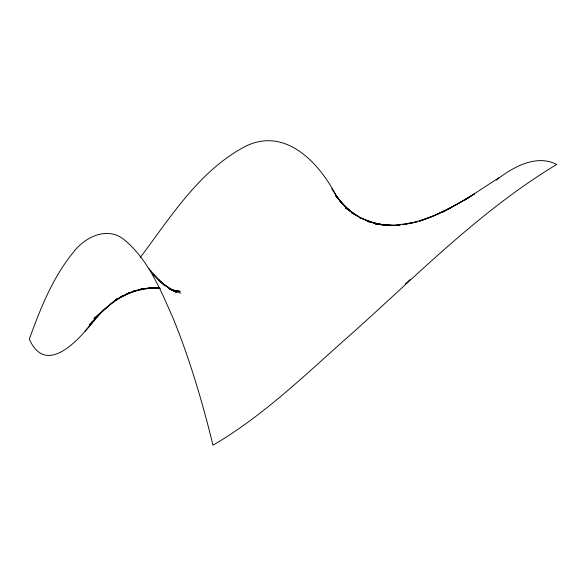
<?xml version="1.0" encoding="UTF-8"?>
<svg xmlns="http://www.w3.org/2000/svg" width="586" height="586" viewBox="0 0 586 586"><rect width="100%" height="100%" fill="white"/><g stroke="black" fill="none" stroke-linecap="round" stroke-linejoin="round"><path stroke-width="0.88" d="M140.23 257.532C170.951 216.835 199.467 170.174 246.091 146.017C286.994 126.422 321.165 165.076 337.58 198.39M96.661 317.29L97.737 315.883M94.917 319.399C80.568 337.778 46.675 377.853 29.3 339.162C40.427 308.551 52.659 277.42 73.594 252.024C84.802 237.11 106.982 226.196 123.661 239.315C148.448 259.327 160.637 290.246 173.251 318.564C189.893 359.621 202.485 402.201 212.982 445.206C265.839 414.361 309.584 370.484 355.38 330.416C419.964 272.314 481.846 209.576 556.7 164.454C535.948 153.803 512.647 167.384 496.225 180.1M85.029 331.237L100.243 313.503L89.328 324.82L104.872 308.976L116.885 298.845M405.483 283.88L410.046 279.617M117.464 298.399L93.958 318.579L110.051 304.515L121.617 296.34M122.32 295.762L115.061 300.757L126.847 293.982M499.484 177.404L464.588 200.112L474.645 193.732L459.754 202.727L441.866 212.572L469.811 196.911C453.674 206.316 437.222 215.487 419.364 221.237L437.083 214.439L450.136 208.191L431.457 216.791L412.302 222.995L402.728 224.709M129.25 292.502L120.738 297.124L136.326 290.26M135.469 290.488L127.177 293.754L141.563 289.198M140.801 289.242L133.337 291.249L149.76 288.019M416.214 222.079L393.807 225.537L375.846 224.299L393.807 225.537L400.113 225.171L382.841 224.856L367.129 221.405L385.544 225.28M405.387 224.13L417.679 221.706M148.778 288.004L140.743 289.103L157.832 287.851M157.846 287.689L148.917 287.821L160.41 288.327M157.641 287.653L159.377 287.938M172.401 290.099L180.217 291.396L170.394 289.528M386.496 225.361L374.117 223.105L358.954 217.487L377.267 224.167M172.079 290.151L174.687 290.868L170.738 289.601M377.018 224.072L365.942 220.285L351.541 212.762L358.537 216.571L345.388 207.862L355.878 215.326M171.654 289.96L180.796 293.168M170.687 289.623L175.265 291.235L169.874 289.001L176.32 291.909L169.896 288.656L176.349 292.392L163.868 284.43L170.409 289.316L159.949 281.309M160.037 281.383L164.395 284.723L158.476 279.559L164.988 285.887L152.851 273.999L159.37 280.577L148.617 268.337M355.849 215.26L345.938 207.144L350.355 211.297M350.355 211.231L340.261 201.35L346.568 208.023L335.251 195.27L341.557 202.58L336.379 195.834L341.675 203.489M331.749 188.714L341.645 203.415"/></g></svg>
